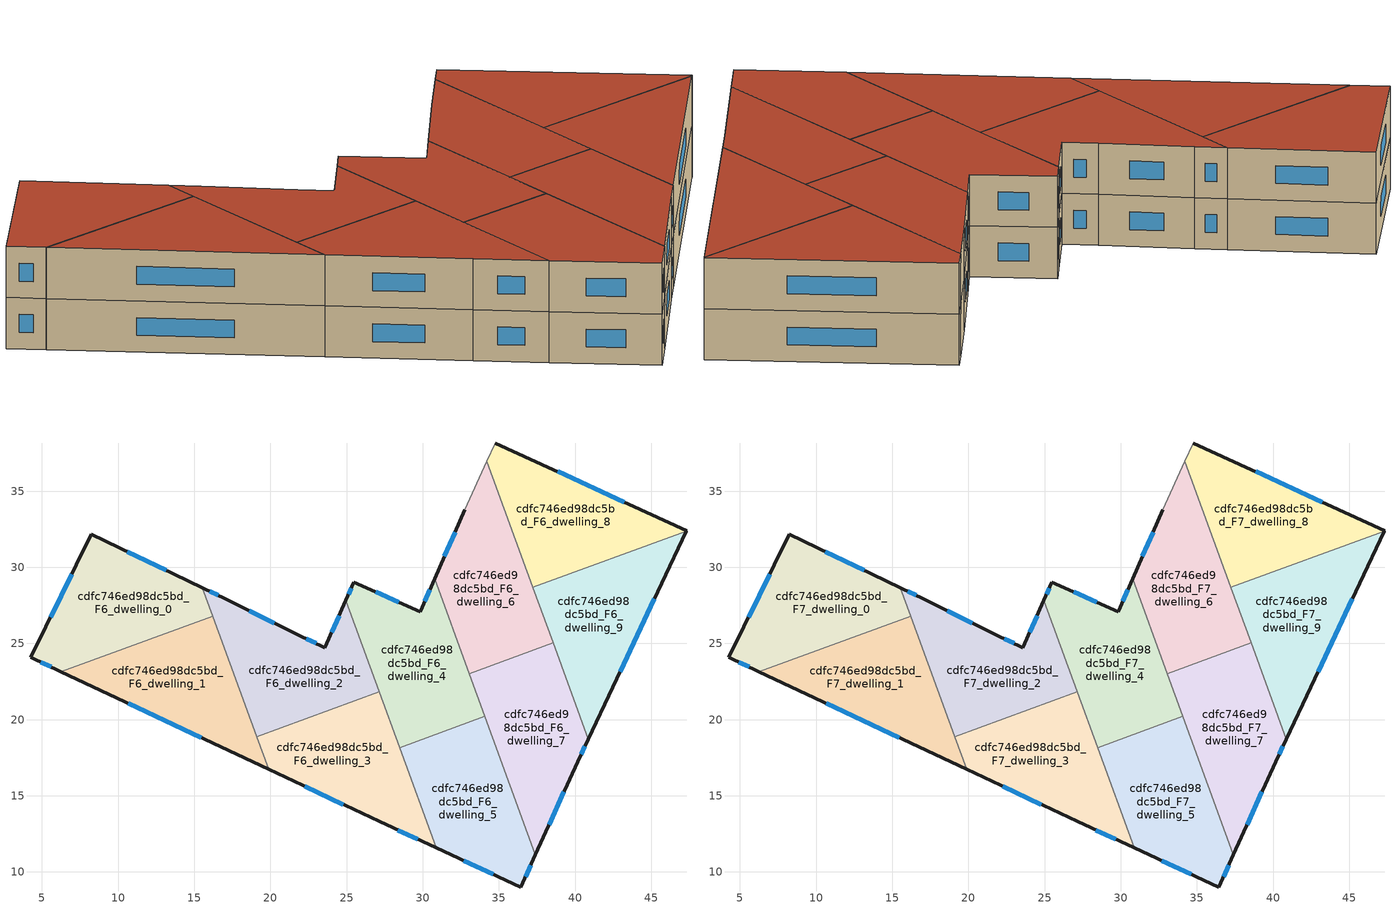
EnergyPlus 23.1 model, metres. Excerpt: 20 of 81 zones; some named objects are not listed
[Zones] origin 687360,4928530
cdfc746ed98dc5bd_F6_dwelling_0
 floor to cdfc746ed98dc5bd_F5_dwelling_0 (EU_floor_Construction): 15.53,28.67 16.21,26.79 6.25,23.16 4.28,24.08 8.24,32.18 z18
 wall outside (EU_wall_Construction): 15.53,28.67 8.24,32.18 4.28,24.08 6.25,23.16 z18:21
 wall to cdfc746ed98dc5bd_F6_dwelling_1 (EU_wall_Construction): 6.25,23.16 16.21,26.79 z18:21
 wall to cdfc746ed98dc5bd_F6_dwelling_2 (EU_wall_Construction): 16.21,26.79 15.53,28.67 z18:21
 window (EU_Window_Construction): 4.92,23.78 5.61,23.46 / 6.95,29.55 5.57,26.72 / 13.16,29.81 10.61,31.04 z18.98:20.02
cdfc746ed98dc5bd_F6_dwelling_1
 floor to cdfc746ed98dc5bd_F5_dwelling_1 (EU_floor_Construction): 16.21,26.79 19.88,16.74 6.25,23.16 z18
 wall outside (EU_wall_Construction): 6.25,23.16 19.88,16.74 z18:21
 wall to cdfc746ed98dc5bd_F6_dwelling_3 (EU_wall_Construction): 19.88,16.74 19.09,18.89 z18:21
 wall to cdfc746ed98dc5bd_F6_dwelling_2 (EU_wall_Construction): 19.09,18.89 16.21,26.79 z18:21
 window (EU_Window_Construction): 10.68,21.07 15.45,18.82 z18.98:20.02
cdfc746ed98dc5bd_F6_dwelling_2
 floor to cdfc746ed98dc5bd_F5_dwelling_2 (EU_floor_Construction): 24.96,27.83 27.15,21.83 19.09,18.89 15.53,28.67 17.09,27.91 21.79,25.58 23.58,24.73 z18
 wall outside (EU_wall_Construction): 24.96,27.83 23.58,24.73 21.79,25.58 17.09,27.91 15.53,28.67 z18:21
 wall to cdfc746ed98dc5bd_F6_dwelling_3 (EU_wall_Construction): 19.09,18.89 27.15,21.83 z18:21
 wall to cdfc746ed98dc5bd_F6_dwelling_4 (EU_wall_Construction): 27.15,21.83 24.96,27.83 z18:21
 window (EU_Window_Construction): 20.26,26.34 18.62,27.15 / 23,25.01 22.37,25.31 / 24.51,26.83 24.03,25.74 / 16.58,28.16 16.03,28.42 z18.98:20.02
cdfc746ed98dc5bd_F6_dwelling_3
 floor to cdfc746ed98dc5bd_F5_dwelling_3 (EU_floor_Construction): 27.15,21.83 30.9,11.58 27.15,13.31 19.88,16.74 19.09,18.89 z18
 wall outside (EU_wall_Construction): 19.88,16.74 27.15,13.31 30.9,11.58 z18:21
 wall to cdfc746ed98dc5bd_F6_dwelling_5 (EU_wall_Construction): 30.9,11.58 28.49,18.16 z18:21
 wall to cdfc746ed98dc5bd_F6_dwelling_4 (EU_wall_Construction): 28.49,18.16 27.15,21.83 z18:21
 window (EU_Window_Construction): 28.37,12.75 29.68,12.14 / 22.24,15.62 24.79,14.43 z18.98:20.02
cdfc746ed98dc5bd_F6_dwelling_4
 floor to cdfc746ed98dc5bd_F5_dwelling_4 (EU_floor_Construction): 30.79,29.24 34.09,20.21 28.49,18.16 24.96,27.83 25.49,29.02 29.84,27.07 z18
 wall outside (EU_wall_Construction): 30.79,29.24 29.84,27.07 25.49,29.02 24.96,27.83 z18:21
 wall to cdfc746ed98dc5bd_F6_dwelling_5 (EU_wall_Construction): 28.49,18.16 34.09,20.21 z18:21
 wall to cdfc746ed98dc5bd_F6_dwelling_6 (EU_wall_Construction): 33.06,23.02 30.79,29.24 z18:21
 wall to cdfc746ed98dc5bd_F6_dwelling_7 (EU_wall_Construction): 34.09,20.21 33.06,23.02 z18:21
 window (EU_Window_Construction): 28.42,27.71 26.9,28.39 / 30.48,28.54 30.15,27.78 / 25.32,28.64 25.13,28.22 z18.98:20.02
cdfc746ed98dc5bd_F6_dwelling_5
 floor to cdfc746ed98dc5bd_F5_dwelling_5 (EU_floor_Construction): 34.09,20.21 37.41,11.12 36.45,9.01 30.9,11.58 28.49,18.16 z18
 wall outside (EU_wall_Construction): 30.9,11.58 36.45,9.01 37.41,11.12 z18:21
 wall to cdfc746ed98dc5bd_F6_dwelling_7 (EU_wall_Construction): 37.41,11.12 34.09,20.21 z18:21
 window (EU_Window_Construction): 36.76,9.7 37.09,10.44 / 32.7,10.74 34.64,9.85 z18.98:20.02
cdfc746ed98dc5bd_F6_dwelling_6
 floor to cdfc746ed98dc5bd_F5_dwelling_6 (EU_floor_Construction): 34.22,36.95 38.57,25.04 33.06,23.02 30.79,29.24 32.77,33.77 z18
 wall outside (EU_wall_Construction): 32.77,33.77 30.79,29.24 z18:21
 wall adiabatic (EU_wall_Construction): 34.22,36.95 32.77,33.77 z18:21
 wall to cdfc746ed98dc5bd_F6_dwelling_7 (EU_wall_Construction): 33.06,23.02 38.57,25.04 z18:21
 wall to cdfc746ed98dc5bd_F6_dwelling_8 (EU_wall_Construction): 37.24,28.68 34.22,36.95 z18:21
 wall to cdfc746ed98dc5bd_F6_dwelling_9 (EU_wall_Construction): 38.57,25.04 37.24,28.68 z18:21
 window (EU_Window_Construction): 32.12,32.3 31.43,30.72 z18.98:20.02
cdfc746ed98dc5bd_F6_dwelling_7
 floor to cdfc746ed98dc5bd_F5_dwelling_7 (EU_floor_Construction): 38.57,25.04 40.88,18.72 40.18,17.24 37.41,11.12 33.06,23.02 z18
 wall outside (EU_wall_Construction): 37.41,11.12 40.18,17.24 40.88,18.72 z18:21
 wall to cdfc746ed98dc5bd_F6_dwelling_9 (EU_wall_Construction): 40.88,18.72 38.57,25.04 z18:21
 window (EU_Window_Construction): 38.31,13.11 39.28,15.25 / 40.4,17.72 40.65,18.24 z18.98:20.02
cdfc746ed98dc5bd_F6_dwelling_8
 floor to cdfc746ed98dc5bd_F5_dwelling_8 (EU_floor_Construction): 47.33,32.41 47.3,32.36 37.24,28.68 34.22,36.95 34.77,38.16 z18
 wall outside (EU_wall_Construction): 47.3,32.36 47.33,32.41 34.77,38.16 z18:21
 wall to cdfc746ed98dc5bd_F6_dwelling_9 (EU_wall_Construction): 37.24,28.68 47.3,32.36 z18:21
 wall adiabatic (EU_wall_Construction): 34.77,38.16 34.22,36.95 z18:21
 window (EU_Window_Construction): 43.24,34.28 38.85,36.29 z18.98:20.02
cdfc746ed98dc5bd_F6_dwelling_9
 floor to cdfc746ed98dc5bd_F5_dwelling_9 (EU_floor_Construction): 47.3,32.36 40.88,18.72 37.24,28.68 z18
 wall outside (EU_wall_Construction): 40.88,18.72 47.3,32.36 z18:21
 window (EU_Window_Construction): 42.96,23.16 45.21,27.92 z18.98:20.02
cdfc746ed98dc5bd_F7_dwelling_0
 floor to cdfc746ed98dc5bd_F6_dwelling_0 (EU_floor_Construction): 15.53,28.67 16.21,26.79 6.25,23.16 4.28,24.08 8.24,32.18 z21
 wall outside (EU_wall_Construction): 15.53,28.67 8.24,32.18 4.28,24.08 6.25,23.16 z21:24
 wall to cdfc746ed98dc5bd_F7_dwelling_1 (EU_wall_Construction): 6.25,23.16 16.21,26.79 z21:24
 wall to cdfc746ed98dc5bd_F7_dwelling_2 (EU_wall_Construction): 16.21,26.79 15.53,28.67 z21:24
 window (EU_Window_Construction): 4.92,23.78 5.61,23.46 / 6.95,29.55 5.57,26.72 / 13.16,29.81 10.61,31.04 z21.98:23.02
 roof outside (EU_roof_Construction): 16.21,26.79 15.53,28.67 8.24,32.18 4.28,24.08 6.25,23.16 z24
cdfc746ed98dc5bd_F7_dwelling_1
 floor to cdfc746ed98dc5bd_F6_dwelling_1 (EU_floor_Construction): 16.21,26.79 19.88,16.74 6.25,23.16 z21
 wall outside (EU_wall_Construction): 6.25,23.16 19.88,16.74 z21:24
 wall to cdfc746ed98dc5bd_F7_dwelling_3 (EU_wall_Construction): 19.88,16.74 19.09,18.89 z21:24
 wall to cdfc746ed98dc5bd_F7_dwelling_2 (EU_wall_Construction): 19.09,18.89 16.21,26.79 z21:24
 window (EU_Window_Construction): 10.68,21.07 15.45,18.82 z21.98:23.02
 roof outside (EU_roof_Construction): 19.88,16.74 16.21,26.79 6.25,23.16 z24
cdfc746ed98dc5bd_F7_dwelling_2
 floor to cdfc746ed98dc5bd_F6_dwelling_2 (EU_floor_Construction): 24.96,27.83 27.15,21.83 19.09,18.89 15.53,28.67 17.09,27.91 21.79,25.58 23.58,24.73 z21
 wall outside (EU_wall_Construction): 24.96,27.83 23.58,24.73 21.79,25.58 17.09,27.91 15.53,28.67 z21:24
 wall to cdfc746ed98dc5bd_F7_dwelling_3 (EU_wall_Construction): 19.09,18.89 27.15,21.83 z21:24
 wall to cdfc746ed98dc5bd_F7_dwelling_4 (EU_wall_Construction): 27.15,21.83 24.96,27.83 z21:24
 window (EU_Window_Construction): 20.26,26.34 18.62,27.15 / 23,25.01 22.37,25.31 / 24.51,26.83 24.03,25.74 / 16.58,28.16 16.03,28.42 z21.98:23.02
 roof outside (EU_roof_Construction): 27.15,21.83 24.96,27.83 23.58,24.73 21.79,25.58 17.09,27.91 15.53,28.67 19.09,18.89 z24
cdfc746ed98dc5bd_F7_dwelling_3
 floor to cdfc746ed98dc5bd_F6_dwelling_3 (EU_floor_Construction): 27.15,21.83 30.9,11.58 27.15,13.31 19.88,16.74 19.09,18.89 z21
 wall outside (EU_wall_Construction): 19.88,16.74 27.15,13.31 30.9,11.58 z21:24
 wall to cdfc746ed98dc5bd_F7_dwelling_5 (EU_wall_Construction): 30.9,11.58 28.49,18.16 z21:24
 wall to cdfc746ed98dc5bd_F7_dwelling_4 (EU_wall_Construction): 28.49,18.16 27.15,21.83 z21:24
 window (EU_Window_Construction): 28.37,12.75 29.68,12.14 / 22.24,15.62 24.79,14.43 z21.98:23.02
 roof outside (EU_roof_Construction): 30.9,11.58 27.15,21.83 19.09,18.89 19.88,16.74 27.15,13.31 z24
cdfc746ed98dc5bd_F7_dwelling_4
 floor to cdfc746ed98dc5bd_F6_dwelling_4 (EU_floor_Construction): 30.79,29.24 34.09,20.21 28.49,18.16 24.96,27.83 25.49,29.02 29.84,27.07 z21
 wall outside (EU_wall_Construction): 30.79,29.24 29.84,27.07 25.49,29.02 24.96,27.83 z21:24
 wall to cdfc746ed98dc5bd_F7_dwelling_5 (EU_wall_Construction): 28.49,18.16 34.09,20.21 z21:24
 wall to cdfc746ed98dc5bd_F7_dwelling_6 (EU_wall_Construction): 33.06,23.02 30.79,29.24 z21:24
 wall to cdfc746ed98dc5bd_F7_dwelling_7 (EU_wall_Construction): 34.09,20.21 33.06,23.02 z21:24
 window (EU_Window_Construction): 28.42,27.71 26.9,28.39 / 30.48,28.54 30.15,27.78 / 25.32,28.64 25.13,28.22 z21.98:23.02
 roof outside (EU_roof_Construction): 34.09,20.21 30.79,29.24 29.84,27.07 25.49,29.02 24.96,27.83 28.49,18.16 z24
cdfc746ed98dc5bd_F7_dwelling_5
 floor to cdfc746ed98dc5bd_F6_dwelling_5 (EU_floor_Construction): 34.09,20.21 37.41,11.12 36.45,9.01 30.9,11.58 28.49,18.16 z21
 wall outside (EU_wall_Construction): 30.9,11.58 36.45,9.01 37.41,11.12 z21:24
 wall to cdfc746ed98dc5bd_F7_dwelling_7 (EU_wall_Construction): 37.41,11.12 34.09,20.21 z21:24
 window (EU_Window_Construction): 36.76,9.7 37.09,10.44 / 32.7,10.74 34.64,9.85 z21.98:23.02
 roof outside (EU_roof_Construction): 36.45,9.01 37.41,11.12 34.09,20.21 28.49,18.16 30.9,11.58 z24
cdfc746ed98dc5bd_F7_dwelling_6
 floor to cdfc746ed98dc5bd_F6_dwelling_6 (EU_floor_Construction): 34.22,36.95 38.57,25.04 33.06,23.02 30.79,29.24 32.77,33.77 z21
 wall outside (EU_wall_Construction): 32.77,33.77 30.79,29.24 z21:24
 wall adiabatic (EU_wall_Construction): 34.22,36.95 32.77,33.77 z21:24
 wall to cdfc746ed98dc5bd_F7_dwelling_7 (EU_wall_Construction): 33.06,23.02 38.57,25.04 z21:24
 wall to cdfc746ed98dc5bd_F7_dwelling_8 (EU_wall_Construction): 37.24,28.68 34.22,36.95 z21:24
 wall to cdfc746ed98dc5bd_F7_dwelling_9 (EU_wall_Construction): 38.57,25.04 37.24,28.68 z21:24
 window (EU_Window_Construction): 32.12,32.3 31.43,30.72 z21.98:23.02
 roof outside (EU_roof_Construction): 38.57,25.04 34.22,36.95 32.77,33.77 30.79,29.24 33.06,23.02 z24
cdfc746ed98dc5bd_F7_dwelling_7
 floor to cdfc746ed98dc5bd_F6_dwelling_7 (EU_floor_Construction): 38.57,25.04 40.88,18.72 40.18,17.24 37.41,11.12 33.06,23.02 z21
 wall outside (EU_wall_Construction): 37.41,11.12 40.18,17.24 40.88,18.72 z21:24
 wall to cdfc746ed98dc5bd_F7_dwelling_9 (EU_wall_Construction): 40.88,18.72 38.57,25.04 z21:24
 window (EU_Window_Construction): 38.31,13.11 39.28,15.25 / 40.4,17.72 40.65,18.24 z21.98:23.02
 roof outside (EU_roof_Construction): 37.41,11.12 40.18,17.24 40.88,18.72 38.57,25.04 33.06,23.02 z24
cdfc746ed98dc5bd_F7_dwelling_8
 floor to cdfc746ed98dc5bd_F6_dwelling_8 (EU_floor_Construction): 47.33,32.41 47.3,32.36 37.24,28.68 34.22,36.95 34.77,38.16 z21
 wall outside (EU_wall_Construction): 47.3,32.36 47.33,32.41 34.77,38.16 z21:24
 wall to cdfc746ed98dc5bd_F7_dwelling_9 (EU_wall_Construction): 37.24,28.68 47.3,32.36 z21:24
 wall adiabatic (EU_wall_Construction): 34.77,38.16 34.22,36.95 z21:24
 window (EU_Window_Construction): 43.24,34.28 38.85,36.29 z21.98:23.02
 roof outside (EU_roof_Construction): 47.3,32.36 47.33,32.41 34.77,38.16 34.22,36.95 37.24,28.68 z24
cdfc746ed98dc5bd_F7_dwelling_9
 floor to cdfc746ed98dc5bd_F6_dwelling_9 (EU_floor_Construction): 47.3,32.36 40.88,18.72 37.24,28.68 z21
 wall outside (EU_wall_Construction): 40.88,18.72 47.3,32.36 z21:24
 window (EU_Window_Construction): 42.96,23.16 45.21,27.92 z21.98:23.02
 roof outside (EU_roof_Construction): 40.88,18.72 47.3,32.36 37.24,28.68 z24
[Building]
EU S2 Campaign: North Axis=0; Terrain=City; Solar Distribution=FullExterior
[Site:Location]
Bologna: Latitude=44.5; Longitude=11.25; Time Zone=1; Elevation=37
[SizingPeriod:WeatherFileDays]
AnnualSizingPeriod: Begin Month=1; Begin Day of Month=1; End Month=12; End Day of Month=31; Day of Week for Start Day=Monday; Use Weather File Daylight Saving Period=No; Use Weather File Rain and Snow Indicators=No
[MATERIAL]
EU_InternalMass_Material: Roughness=MediumRough; Thickness=0.1; Conductivity=1; Density=1800; Specific Heat=900; Thermal Absorptance=0.9; Solar Absorptance=0.7; Visible Absorptance=0.7
[MATERIAL:NOMASS] Roughness=MediumRough; Thermal Absorptance=0.9; Solar Absorptance=0.7; Visible Absorptance=0.7
Name | Thermal Resistance
EU_wall_NoMass | 0.905828
EU_roof_NoMass | 0.37593
EU_floor_NoMass | 0.67114
[WINDOWMATERIAL:SIMPLEGLAZINGSYSTEM]
EU_Window_SimpleGlazing: UFactor=4.52486; Solar Heat Gain Coefficient=0.85; Visible Transmittance=0.85
[CONSTRUCTION]
EU_wall_Construction: EU_wall_NoMass
EU_roof_Construction: EU_roof_NoMass
EU_floor_Construction: EU_floor_NoMass
EU_Window_Construction: EU_Window_SimpleGlazing
EU_InternalMass_Construction: EU_InternalMass_Material
[ZONE] Type=1; Multiplier=1; Ceiling Height=autocalculate; Floor Area=autocalculate; Part of Total Floor Area=Yes
Name | Volume
cdfc746ed98dc5bd_F6_dwelling_0; cdfc746ed98dc5bd_F7_dwelling_0 | 170.327
cdfc746ed98dc5bd_F6_dwelling_1; cdfc746ed98dc5bd_F7_dwelling_1; cdfc746ed98dc5bd_F6_dwelling_7; cdfc746ed98dc5bd_F7_dwelling_7 | 170.325
cdfc746ed98dc5bd_F6_dwelling_2; cdfc746ed98dc5bd_F7_dwelling_2 | 170.314
cdfc746ed98dc5bd_F6_dwelling_3; cdfc746ed98dc5bd_F7_dwelling_3 | 170.332
cdfc746ed98dc5bd_F6_dwelling_4; cdfc746ed98dc5bd_F7_dwelling_4 | 170.312
cdfc746ed98dc5bd_F6_dwelling_5; cdfc746ed98dc5bd_F7_dwelling_5 | 170.301
cdfc746ed98dc5bd_F6_dwelling_6; cdfc746ed98dc5bd_F7_dwelling_6 | 170.316
cdfc746ed98dc5bd_F6_dwelling_8; cdfc746ed98dc5bd_F7_dwelling_8 | 170.344
cdfc746ed98dc5bd_F6_dwelling_9; cdfc746ed98dc5bd_F7_dwelling_9 | 170.31
[INTERNALMASS] Construction=EU_InternalMass_Construction
Name | Zone or ZoneList | Surface Area
cdfc746ed98dc5bd_F6_dwelling_0_EU_InternalMass | cdfc746ed98dc5bd_F6_dwelling_0 | 56.7768
cdfc746ed98dc5bd_F6_dwelling_1_EU_InternalMass | cdfc746ed98dc5bd_F6_dwelling_1 | 56.7733
cdfc746ed98dc5bd_F6_dwelling_2_EU_InternalMass | cdfc746ed98dc5bd_F6_dwelling_2 | 56.7713
cdfc746ed98dc5bd_F6_dwelling_3_EU_InternalMass | cdfc746ed98dc5bd_F6_dwelling_3 | 56.7785
cdfc746ed98dc5bd_F6_dwelling_4_EU_InternalMass | cdfc746ed98dc5bd_F6_dwelling_4 | 56.7709
cdfc746ed98dc5bd_F6_dwelling_5_EU_InternalMass | cdfc746ed98dc5bd_F6_dwelling_5 | 56.7664
cdfc746ed98dc5bd_F6_dwelling_6_EU_InternalMass | cdfc746ed98dc5bd_F6_dwelling_6 | 56.7722
cdfc746ed98dc5bd_F6_dwelling_7_EU_InternalMass | cdfc746ed98dc5bd_F6_dwelling_7 | 56.7754
cdfc746ed98dc5bd_F6_dwelling_8_EU_InternalMass | cdfc746ed98dc5bd_F6_dwelling_8 | 56.7836
cdfc746ed98dc5bd_F6_dwelling_9_EU_InternalMass | cdfc746ed98dc5bd_F6_dwelling_9 | 56.767
cdfc746ed98dc5bd_F7_dwelling_0_EU_InternalMass | cdfc746ed98dc5bd_F7_dwelling_0 | 56.7768
cdfc746ed98dc5bd_F7_dwelling_1_EU_InternalMass | cdfc746ed98dc5bd_F7_dwelling_1 | 56.7733
cdfc746ed98dc5bd_F7_dwelling_2_EU_InternalMass | cdfc746ed98dc5bd_F7_dwelling_2 | 56.7713
cdfc746ed98dc5bd_F7_dwelling_3_EU_InternalMass | cdfc746ed98dc5bd_F7_dwelling_3 | 56.7785
cdfc746ed98dc5bd_F7_dwelling_4_EU_InternalMass | cdfc746ed98dc5bd_F7_dwelling_4 | 56.7709
cdfc746ed98dc5bd_F7_dwelling_5_EU_InternalMass | cdfc746ed98dc5bd_F7_dwelling_5 | 56.7664
cdfc746ed98dc5bd_F7_dwelling_6_EU_InternalMass | cdfc746ed98dc5bd_F7_dwelling_6 | 56.7722
cdfc746ed98dc5bd_F7_dwelling_7_EU_InternalMass | cdfc746ed98dc5bd_F7_dwelling_7 | 56.7754
cdfc746ed98dc5bd_F7_dwelling_8_EU_InternalMass | cdfc746ed98dc5bd_F7_dwelling_8 | 56.7836
cdfc746ed98dc5bd_F7_dwelling_9_EU_InternalMass | cdfc746ed98dc5bd_F7_dwelling_9 | 56.767
[OTHEREQUIPMENT] Fuel Type=Electricity; Design Level Calculation Method=Watts/Area; Power per Zone Floor Area=1; Fraction Latent=0; Fraction Radiant=0; Fraction Lost=0; Carbon Dioxide Generation Rate=0; EndUse Subcategory=EU_Step8_InternalGains
Name | Zone or ZoneList or Space or SpaceList | Schedule
EU_Step8_InternalGain_cdfc746ed98dc5bd_F6_dwelling_0_f000 | cdfc746ed98dc5bd_F6_dwelling_0 | EU_Step8_GainSchedule_cdfc746ed98dc5bd_F6_dwelling_0_f000
EU_Step8_InternalGain_cdfc746ed98dc5bd_F6_dwelling_1_f000 | cdfc746ed98dc5bd_F6_dwelling_1 | EU_Step8_GainSchedule_cdfc746ed98dc5bd_F6_dwelling_1_f000
EU_Step8_InternalGain_cdfc746ed98dc5bd_F6_dwelling_2_f000 | cdfc746ed98dc5bd_F6_dwelling_2 | EU_Step8_GainSchedule_cdfc746ed98dc5bd_F6_dwelling_2_f000
EU_Step8_InternalGain_cdfc746ed98dc5bd_F6_dwelling_3_f000 | cdfc746ed98dc5bd_F6_dwelling_3 | EU_Step8_GainSchedule_cdfc746ed98dc5bd_F6_dwelling_3_f000
EU_Step8_InternalGain_cdfc746ed98dc5bd_F6_dwelling_4_f000 | cdfc746ed98dc5bd_F6_dwelling_4 | EU_Step8_GainSchedule_cdfc746ed98dc5bd_F6_dwelling_4_f000
EU_Step8_InternalGain_cdfc746ed98dc5bd_F6_dwelling_5_f000 | cdfc746ed98dc5bd_F6_dwelling_5 | EU_Step8_GainSchedule_cdfc746ed98dc5bd_F6_dwelling_5_f000
EU_Step8_InternalGain_cdfc746ed98dc5bd_F6_dwelling_6_f000 | cdfc746ed98dc5bd_F6_dwelling_6 | EU_Step8_GainSchedule_cdfc746ed98dc5bd_F6_dwelling_6_f000
EU_Step8_InternalGain_cdfc746ed98dc5bd_F6_dwelling_7_f000 | cdfc746ed98dc5bd_F6_dwelling_7 | EU_Step8_GainSchedule_cdfc746ed98dc5bd_F6_dwelling_7_f000
EU_Step8_InternalGain_cdfc746ed98dc5bd_F6_dwelling_8_f000 | cdfc746ed98dc5bd_F6_dwelling_8 | EU_Step8_GainSchedule_cdfc746ed98dc5bd_F6_dwelling_8_f000
EU_Step8_InternalGain_cdfc746ed98dc5bd_F6_dwelling_9_f000 | cdfc746ed98dc5bd_F6_dwelling_9 | EU_Step8_GainSchedule_cdfc746ed98dc5bd_F6_dwelling_9_f000
EU_Step8_InternalGain_cdfc746ed98dc5bd_F7_dwelling_0_f000 | cdfc746ed98dc5bd_F7_dwelling_0 | EU_Step8_GainSchedule_cdfc746ed98dc5bd_F7_dwelling_0_f000
EU_Step8_InternalGain_cdfc746ed98dc5bd_F7_dwelling_1_f000 | cdfc746ed98dc5bd_F7_dwelling_1 | EU_Step8_GainSchedule_cdfc746ed98dc5bd_F7_dwelling_1_f000
EU_Step8_InternalGain_cdfc746ed98dc5bd_F7_dwelling_2_f000 | cdfc746ed98dc5bd_F7_dwelling_2 | EU_Step8_GainSchedule_cdfc746ed98dc5bd_F7_dwelling_2_f000
EU_Step8_InternalGain_cdfc746ed98dc5bd_F7_dwelling_3_f000 | cdfc746ed98dc5bd_F7_dwelling_3 | EU_Step8_GainSchedule_cdfc746ed98dc5bd_F7_dwelling_3_f000
EU_Step8_InternalGain_cdfc746ed98dc5bd_F7_dwelling_4_f000 | cdfc746ed98dc5bd_F7_dwelling_4 | EU_Step8_GainSchedule_cdfc746ed98dc5bd_F7_dwelling_4_f000
EU_Step8_InternalGain_cdfc746ed98dc5bd_F7_dwelling_5_f000 | cdfc746ed98dc5bd_F7_dwelling_5 | EU_Step8_GainSchedule_cdfc746ed98dc5bd_F7_dwelling_5_f000
EU_Step8_InternalGain_cdfc746ed98dc5bd_F7_dwelling_6_f000 | cdfc746ed98dc5bd_F7_dwelling_6 | EU_Step8_GainSchedule_cdfc746ed98dc5bd_F7_dwelling_6_f000
EU_Step8_InternalGain_cdfc746ed98dc5bd_F7_dwelling_7_f000 | cdfc746ed98dc5bd_F7_dwelling_7 | EU_Step8_GainSchedule_cdfc746ed98dc5bd_F7_dwelling_7_f000
EU_Step8_InternalGain_cdfc746ed98dc5bd_F7_dwelling_8_f000 | cdfc746ed98dc5bd_F7_dwelling_8 | EU_Step8_GainSchedule_cdfc746ed98dc5bd_F7_dwelling_8_f000
EU_Step8_InternalGain_cdfc746ed98dc5bd_F7_dwelling_9_f000 | cdfc746ed98dc5bd_F7_dwelling_9 | EU_Step8_GainSchedule_cdfc746ed98dc5bd_F7_dwelling_9_f000
[ZONEVENTILATION:DESIGNFLOWRATE] Schedule=EU_AlwaysOn; Design Flow Rate Calculation Method=AirChanges/Hour; Air Changes per Hour=0.73129; Ventilation Type=Natural; Fan Pressure Rise=0; Fan Total Efficiency=1; Constant Term Coefficient=1; Temperature Term Coefficient=0; Velocity Term Coefficient=0; Velocity Squared Term Coefficient=0; Minimum Indoor Temperature=-100; Maximum Indoor Temperature=100; Delta Temperature=-100; Minimum Outdoor Temperature=-100; Maximum Outdoor Temperature=100; Maximum Wind Speed=40
Name | Zone or ZoneList or Space or SpaceList
EU_ConstantAir_cdfc746ed98dc5bd_F6_dwelling_0 | cdfc746ed98dc5bd_F6_dwelling_0
EU_ConstantAir_cdfc746ed98dc5bd_F6_dwelling_1 | cdfc746ed98dc5bd_F6_dwelling_1
EU_ConstantAir_cdfc746ed98dc5bd_F6_dwelling_2 | cdfc746ed98dc5bd_F6_dwelling_2
EU_ConstantAir_cdfc746ed98dc5bd_F6_dwelling_3 | cdfc746ed98dc5bd_F6_dwelling_3
EU_ConstantAir_cdfc746ed98dc5bd_F6_dwelling_4 | cdfc746ed98dc5bd_F6_dwelling_4
EU_ConstantAir_cdfc746ed98dc5bd_F6_dwelling_5 | cdfc746ed98dc5bd_F6_dwelling_5
EU_ConstantAir_cdfc746ed98dc5bd_F6_dwelling_6 | cdfc746ed98dc5bd_F6_dwelling_6
EU_ConstantAir_cdfc746ed98dc5bd_F6_dwelling_7 | cdfc746ed98dc5bd_F6_dwelling_7
EU_ConstantAir_cdfc746ed98dc5bd_F6_dwelling_8 | cdfc746ed98dc5bd_F6_dwelling_8
EU_ConstantAir_cdfc746ed98dc5bd_F6_dwelling_9 | cdfc746ed98dc5bd_F6_dwelling_9
EU_ConstantAir_cdfc746ed98dc5bd_F7_dwelling_0 | cdfc746ed98dc5bd_F7_dwelling_0
EU_ConstantAir_cdfc746ed98dc5bd_F7_dwelling_1 | cdfc746ed98dc5bd_F7_dwelling_1
EU_ConstantAir_cdfc746ed98dc5bd_F7_dwelling_2 | cdfc746ed98dc5bd_F7_dwelling_2
EU_ConstantAir_cdfc746ed98dc5bd_F7_dwelling_3 | cdfc746ed98dc5bd_F7_dwelling_3
EU_ConstantAir_cdfc746ed98dc5bd_F7_dwelling_4 | cdfc746ed98dc5bd_F7_dwelling_4
EU_ConstantAir_cdfc746ed98dc5bd_F7_dwelling_5 | cdfc746ed98dc5bd_F7_dwelling_5
EU_ConstantAir_cdfc746ed98dc5bd_F7_dwelling_6 | cdfc746ed98dc5bd_F7_dwelling_6
EU_ConstantAir_cdfc746ed98dc5bd_F7_dwelling_7 | cdfc746ed98dc5bd_F7_dwelling_7
EU_ConstantAir_cdfc746ed98dc5bd_F7_dwelling_8 | cdfc746ed98dc5bd_F7_dwelling_8
EU_ConstantAir_cdfc746ed98dc5bd_F7_dwelling_9 | cdfc746ed98dc5bd_F7_dwelling_9
[HVACTEMPLATE:ZONE:IDEALLOADSAIRSYSTEM] System Availability Schedule=EU_AlwaysOn; Maximum Heating Supply Air Temperature=50; Minimum Cooling Supply Air Temperature=13; Maximum Heating Supply Air Humidity Ratio=0.0156; Minimum Cooling Supply Air Humidity Ratio=0.0077; Heating Limit=NoLimit; Cooling Limit=NoLimit; Heating Availability Schedule=EU_AlwaysOn; Cooling Availability Schedule=EU_CoolingOff; Dehumidification Control Type=ConstantSensibleHeatRatio; Cooling Sensible Heat Ratio=0.7; Dehumidification Setpoint=60; Humidification Control Type=None; Humidification Setpoint=30; Outdoor Air Method=None; Outdoor Air Flow Rate per Person=0.00944; Outdoor Air Flow Rate per Zone Floor Area=0; Outdoor Air Flow Rate per Zone=0; Demand Controlled Ventilation Type=None; Outdoor Air Economizer Type=NoEconomizer; Heat Recovery Type=None; Sensible Heat Recovery Effectiveness=0.7; Latent Heat Recovery Effectiveness=0.65
Name | Template Thermostat
cdfc746ed98dc5bd_F6_dwelling_0 | EU_HeatOnly_cdfc746ed98dc5bd_F6_dwelling_0
cdfc746ed98dc5bd_F6_dwelling_1 | EU_HeatOnly_cdfc746ed98dc5bd_F6_dwelling_1
cdfc746ed98dc5bd_F6_dwelling_2 | EU_HeatOnly_cdfc746ed98dc5bd_F6_dwelling_2
cdfc746ed98dc5bd_F6_dwelling_3 | EU_HeatOnly_cdfc746ed98dc5bd_F6_dwelling_3
cdfc746ed98dc5bd_F6_dwelling_4 | EU_HeatOnly_cdfc746ed98dc5bd_F6_dwelling_4
cdfc746ed98dc5bd_F6_dwelling_5 | EU_HeatOnly_cdfc746ed98dc5bd_F6_dwelling_5
cdfc746ed98dc5bd_F6_dwelling_6 | EU_HeatOnly_cdfc746ed98dc5bd_F6_dwelling_6
cdfc746ed98dc5bd_F6_dwelling_7 | EU_HeatOnly_cdfc746ed98dc5bd_F6_dwelling_7
cdfc746ed98dc5bd_F6_dwelling_8 | EU_HeatOnly_cdfc746ed98dc5bd_F6_dwelling_8
cdfc746ed98dc5bd_F6_dwelling_9 | EU_HeatOnly_cdfc746ed98dc5bd_F6_dwelling_9
cdfc746ed98dc5bd_F7_dwelling_0 | EU_HeatOnly_cdfc746ed98dc5bd_F7_dwelling_0
cdfc746ed98dc5bd_F7_dwelling_1 | EU_HeatOnly_cdfc746ed98dc5bd_F7_dwelling_1
cdfc746ed98dc5bd_F7_dwelling_2 | EU_HeatOnly_cdfc746ed98dc5bd_F7_dwelling_2
cdfc746ed98dc5bd_F7_dwelling_3 | EU_HeatOnly_cdfc746ed98dc5bd_F7_dwelling_3
cdfc746ed98dc5bd_F7_dwelling_4 | EU_HeatOnly_cdfc746ed98dc5bd_F7_dwelling_4
cdfc746ed98dc5bd_F7_dwelling_5 | EU_HeatOnly_cdfc746ed98dc5bd_F7_dwelling_5
cdfc746ed98dc5bd_F7_dwelling_6 | EU_HeatOnly_cdfc746ed98dc5bd_F7_dwelling_6
cdfc746ed98dc5bd_F7_dwelling_7 | EU_HeatOnly_cdfc746ed98dc5bd_F7_dwelling_7
cdfc746ed98dc5bd_F7_dwelling_8 | EU_HeatOnly_cdfc746ed98dc5bd_F7_dwelling_8
cdfc746ed98dc5bd_F7_dwelling_9 | EU_HeatOnly_cdfc746ed98dc5bd_F7_dwelling_9
[SIZING:ZONE] Zone Cooling Design Supply Air Temperature Input Method=SupplyAirTemperature; Zone Cooling Design Supply Air Temperature=13; Zone Heating Design Supply Air Temperature Input Method=SupplyAirTemperature; Zone Heating Design Supply Air Temperature=50; Zone Cooling Design Supply Air Humidity Ratio=0.008; Zone Heating Design Supply Air Humidity Ratio=0.008; Cooling Design Air Flow Method=DesignDay; Cooling Design Air Flow Rate=0; Cooling Minimum Air Flow per Zone Floor Area=0.000762; Cooling Minimum Air Flow=0; Cooling Minimum Air Flow Fraction=0.2; Heating Design Air Flow Method=DesignDay; Heating Design Air Flow Rate=0; Heating Maximum Air Flow per Zone Floor Area=0.002032; Heating Maximum Air Flow=0.141576; Heating Maximum Air Flow Fraction=0.3; Account for Dedicated Outdoor Air System=No; Dedicated Outdoor Air System Control Strategy=NeutralSupplyAir; Dedicated Outdoor Air Low Setpoint Temperature for Design=autosize; Dedicated Outdoor Air High Setpoint Temperature for Design=autosize; Zone Load Sizing Method=Sensible Load Only No Latent Load; Zone Latent Cooling Design Supply Air Humidity Ratio Input Method=HumidityRatioDifference; Zone Cooling Design Supply Air Humidity Ratio Difference=0.005; Zone Latent Heating Design Supply Air Humidity Ratio Input Method=HumidityRatioDifference; Zone Humidification Design Supply Air Humidity Ratio Difference=0.005
cdfc746ed98dc5bd_F6_dwelling_0; cdfc746ed98dc5bd_F6_dwelling_1; cdfc746ed98dc5bd_F6_dwelling_2; cdfc746ed98dc5bd_F6_dwelling_3; cdfc746ed98dc5bd_F6_dwelling_4; cdfc746ed98dc5bd_F6_dwelling_5; cdfc746ed98dc5bd_F6_dwelling_6; cdfc746ed98dc5bd_F6_dwelling_7; cdfc746ed98dc5bd_F6_dwelling_8; cdfc746ed98dc5bd_F6_dwelling_9; cdfc746ed98dc5bd_F7_dwelling_0; cdfc746ed98dc5bd_F7_dwelling_1; cdfc746ed98dc5bd_F7_dwelling_2; cdfc746ed98dc5bd_F7_dwelling_3; cdfc746ed98dc5bd_F7_dwelling_4; cdfc746ed98dc5bd_F7_dwelling_5; cdfc746ed98dc5bd_F7_dwelling_6; cdfc746ed98dc5bd_F7_dwelling_7; cdfc746ed98dc5bd_F7_dwelling_8; cdfc746ed98dc5bd_F7_dwelling_9
[SCHEDULE:CONSTANT]
Name | Hourly Value
EU_AlwaysOn | 1
EU_CoolingOff | 0
[SCHEDULE:FILE] Column Number=1; Rows to Skip at Top=0; Number of Hours of Data=8760; Column Separator=Comma; Interpolate to Timestep=No; Minutes per Item=60; Adjust Schedule for Daylight Savings=Yes
Name | File
EU_Step8_GainSchedule_cdfc746ed98dc5bd_F6_dwelling_0_f000 | ../../schedules/cdfc746ed98dc5bd/cdfc746ed98dc5bd_F6_dwelling_0_f000_gain.csv
EU_Step8_GainSchedule_cdfc746ed98dc5bd_F6_dwelling_1_f000 | ../../schedules/cdfc746ed98dc5bd/cdfc746ed98dc5bd_F6_dwelling_1_f000_gain.csv
EU_Step8_GainSchedule_cdfc746ed98dc5bd_F6_dwelling_2_f000 | ../../schedules/cdfc746ed98dc5bd/cdfc746ed98dc5bd_F6_dwelling_2_f000_gain.csv
EU_Step8_GainSchedule_cdfc746ed98dc5bd_F6_dwelling_3_f000 | ../../schedules/cdfc746ed98dc5bd/cdfc746ed98dc5bd_F6_dwelling_3_f000_gain.csv
EU_Step8_GainSchedule_cdfc746ed98dc5bd_F6_dwelling_4_f000 | ../../schedules/cdfc746ed98dc5bd/cdfc746ed98dc5bd_F6_dwelling_4_f000_gain.csv
EU_Step8_GainSchedule_cdfc746ed98dc5bd_F6_dwelling_5_f000 | ../../schedules/cdfc746ed98dc5bd/cdfc746ed98dc5bd_F6_dwelling_5_f000_gain.csv
EU_Step8_GainSchedule_cdfc746ed98dc5bd_F6_dwelling_6_f000 | ../../schedules/cdfc746ed98dc5bd/cdfc746ed98dc5bd_F6_dwelling_6_f000_gain.csv
EU_Step8_GainSchedule_cdfc746ed98dc5bd_F6_dwelling_7_f000 | ../../schedules/cdfc746ed98dc5bd/cdfc746ed98dc5bd_F6_dwelling_7_f000_gain.csv
EU_Step8_GainSchedule_cdfc746ed98dc5bd_F6_dwelling_8_f000 | ../../schedules/cdfc746ed98dc5bd/cdfc746ed98dc5bd_F6_dwelling_8_f000_gain.csv
EU_Step8_GainSchedule_cdfc746ed98dc5bd_F6_dwelling_9_f000 | ../../schedules/cdfc746ed98dc5bd/cdfc746ed98dc5bd_F6_dwelling_9_f000_gain.csv
EU_Step8_GainSchedule_cdfc746ed98dc5bd_F7_dwelling_0_f000 | ../../schedules/cdfc746ed98dc5bd/cdfc746ed98dc5bd_F7_dwelling_0_f000_gain.csv
EU_Step8_GainSchedule_cdfc746ed98dc5bd_F7_dwelling_1_f000 | ../../schedules/cdfc746ed98dc5bd/cdfc746ed98dc5bd_F7_dwelling_1_f000_gain.csv
EU_Step8_GainSchedule_cdfc746ed98dc5bd_F7_dwelling_2_f000 | ../../schedules/cdfc746ed98dc5bd/cdfc746ed98dc5bd_F7_dwelling_2_f000_gain.csv
EU_Step8_GainSchedule_cdfc746ed98dc5bd_F7_dwelling_3_f000 | ../../schedules/cdfc746ed98dc5bd/cdfc746ed98dc5bd_F7_dwelling_3_f000_gain.csv
EU_Step8_GainSchedule_cdfc746ed98dc5bd_F7_dwelling_4_f000 | ../../schedules/cdfc746ed98dc5bd/cdfc746ed98dc5bd_F7_dwelling_4_f000_gain.csv
EU_Step8_GainSchedule_cdfc746ed98dc5bd_F7_dwelling_5_f000 | ../../schedules/cdfc746ed98dc5bd/cdfc746ed98dc5bd_F7_dwelling_5_f000_gain.csv
EU_Step8_GainSchedule_cdfc746ed98dc5bd_F7_dwelling_6_f000 | ../../schedules/cdfc746ed98dc5bd/cdfc746ed98dc5bd_F7_dwelling_6_f000_gain.csv
EU_Step8_GainSchedule_cdfc746ed98dc5bd_F7_dwelling_7_f000 | ../../schedules/cdfc746ed98dc5bd/cdfc746ed98dc5bd_F7_dwelling_7_f000_gain.csv
EU_Step8_GainSchedule_cdfc746ed98dc5bd_F7_dwelling_8_f000 | ../../schedules/cdfc746ed98dc5bd/cdfc746ed98dc5bd_F7_dwelling_8_f000_gain.csv
EU_Step8_GainSchedule_cdfc746ed98dc5bd_F7_dwelling_9_f000 | ../../schedules/cdfc746ed98dc5bd/cdfc746ed98dc5bd_F7_dwelling_9_f000_gain.csv
